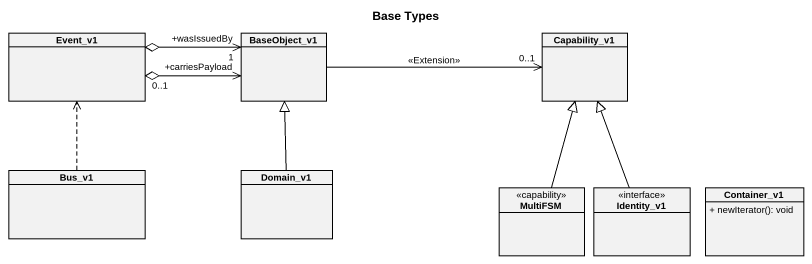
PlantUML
@startuml
title Base Types
hide circle
hide empty members
skinparam classAttributeIconSize 0
class Event_v1
class BaseObject_v1
class Capability_v1
class Bus_v1
class Domain_v1
class MultiFSM <<capability>>
class Identity_v1 <<interface>>
class Container_v1 {
  + newIterator(): void
}
BaseObject_v1 "+wasIssuedBy\n1" <-left-o Event_v1
BaseObject_v1 "+carriesPayload" <-left-o "0..1" Event_v1
BaseObject_v1 -right-> "0..1" Capability_v1 : <<Extension>>
Bus_v1 .up.> Event_v1
Domain_v1 -up-|> BaseObject_v1
MultiFSM -up-|> Capability_v1
Identity_v1 -up-|> Capability_v1
@enduml
